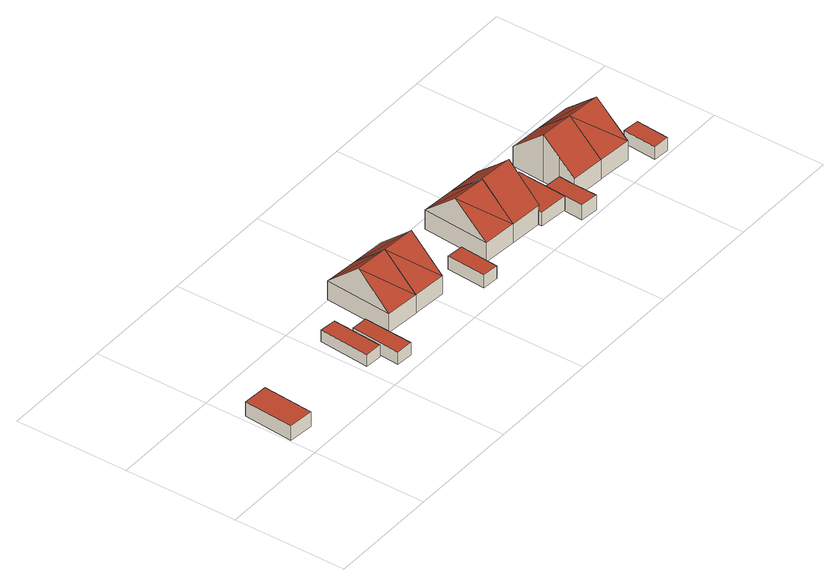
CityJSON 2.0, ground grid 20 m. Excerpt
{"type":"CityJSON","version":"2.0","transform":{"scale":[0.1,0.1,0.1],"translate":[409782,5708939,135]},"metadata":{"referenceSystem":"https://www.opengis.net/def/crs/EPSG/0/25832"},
"CityObjects":{
"building1":{"type":"Building","attributes":{"Gemeindeschluessel":"05978036","Geometrietyp2DReferenz":"3000","function":"31001_2460","roofType":"1000","measuredHeight":2.64},"geometry":[{"type":"MultiSurface","lod":"2","boundaries":[[[0,1,2,3]],[[1,4,5,2]],[[4,6,7,5]],[[6,0,3,7]],[[6,4,1,0]],[[3,2,5,7]]],"semantics":{"surfaces":[{"type":"WallSurface"},{"type":"RoofSurface"},{"type":"GroundSurface"}],"values":[0,0,0,0,1,2]}}]},
"building2":{"type":"Building","attributes":{"Gemeindeschluessel":"05978036","Geometrietyp2DReferenz":"3000","function":"31001_2460","roofType":"1000","measuredHeight":2.23},"geometry":[{"type":"MultiSurface","lod":"2","boundaries":[[[8,9,10,11]],[[9,12,13,10]],[[12,14,15,13]],[[14,8,11,15]],[[14,12,9,8]],[[11,10,13,15]]],"semantics":{"surfaces":[{"type":"WallSurface"},{"type":"RoofSurface"},{"type":"GroundSurface"}],"values":[0,0,0,0,1,2]}}]},
"building3":{"type":"Building","attributes":{"Gemeindeschluessel":"05978036","Geometrietyp2DReferenz":"3000","function":"31001_2460","roofType":"1000","measuredHeight":2.28},"geometry":[{"type":"MultiSurface","lod":"2","boundaries":[[[16,17,18,19]],[[17,20,21,18]],[[20,22,23,21]],[[22,16,19,23]],[[22,20,17,16]],[[19,18,21,23]]],"semantics":{"surfaces":[{"type":"WallSurface"},{"type":"RoofSurface"},{"type":"GroundSurface"}],"values":[0,0,0,0,1,2]}}]},
"building4":{"type":"Building","attributes":{"Gemeindeschluessel":"05978036","Geometrietyp2DReferenz":"3000","function":"31001_1000","roofType":"3100","measuredHeight":8.92},"geometry":[{"type":"MultiSurface","lod":"2","boundaries":[[[24,25,26,27]],[[25,28,29,26]],[[28,30,31,29]],[[30,24,27,31]],[[28,25,32]],[[24,30,33]],[[32,24,33]],[[24,32,25]],[[28,33,30]],[[33,28,32]],[[27,26,29,31]]],"semantics":{"surfaces":[{"type":"WallSurface"},{"type":"RoofSurface"},{"type":"GroundSurface"}],"values":[0,0,0,0,0,0,1,1,1,1,2]}}]},
"building5":{"type":"Building","attributes":{"Gemeindeschluessel":"05978036","Geometrietyp2DReferenz":"3000","function":"31001_1000","roofType":"3100","measuredHeight":8.84},"geometry":[{"type":"MultiSurface","lod":"2","boundaries":[[[30,34,35,36]],[[34,37,38,35]],[[37,24,39,38]],[[24,30,36,39]],[[37,34,40]],[[30,24,33]],[[30,40,34]],[[40,30,33]],[[33,37,40]],[[37,33,24]],[[36,35,38,39]]],"semantics":{"surfaces":[{"type":"WallSurface"},{"type":"RoofSurface"},{"type":"GroundSurface"}],"values":[0,0,0,0,0,0,1,1,1,1,2]}}]},
"building6":{"type":"Building","attributes":{"Gemeindeschluessel":"05978036","Geometrietyp2DReferenz":"3000","function":"31001_2460","roofType":"1000","measuredHeight":2.44},"geometry":[{"type":"MultiSurface","lod":"2","boundaries":[[[41,42,43,44]],[[42,45,46,43]],[[45,47,48,46]],[[47,41,44,48]],[[47,45,42,41]],[[44,43,46,48]]],"semantics":{"surfaces":[{"type":"WallSurface"},{"type":"RoofSurface"},{"type":"GroundSurface"}],"values":[0,0,0,0,1,2]}}]},
"building7":{"type":"Building","attributes":{"Gemeindeschluessel":"05978036","Geometrietyp2DReferenz":"3000","function":"31001_1000","roofType":"3100","measuredHeight":8.96},"geometry":[{"type":"MultiSurface","lod":"2","boundaries":[[[49,50,51,52]],[[50,53,54,51]],[[53,55,56,54]],[[55,49,52,56]],[[53,50,57]],[[49,55,58]],[[57,49,58]],[[49,57,50]],[[53,58,55]],[[58,53,57]],[[52,51,54,56]]],"semantics":{"surfaces":[{"type":"WallSurface"},{"type":"RoofSurface"},{"type":"GroundSurface"}],"values":[0,0,0,0,0,0,1,1,1,1,2]}}]},
"building8":{"type":"Building","attributes":{"Gemeindeschluessel":"05978036","Geometrietyp2DReferenz":"3000","function":"31001_1000","roofType":"5000","measuredHeight":8.97},"geometry":[{"type":"MultiSurface","lod":"2","boundaries":[[[59,60,61,56]],[[60,62,63,61]],[[62,64,65,63]],[[64,66,67,65]],[[66,68,52,67]],[[68,59,56,52]],[[69,68,66,64,70]],[[71,72,55,69,70]],[[59,55,72,60]],[[68,69,55,59]],[[60,72,71,62]],[[62,71,70,64]],[[56,61,63,65,67,52]]],"semantics":{"surfaces":[{"type":"WallSurface"},{"type":"RoofSurface"},{"type":"GroundSurface"}],"values":[0,0,0,0,0,0,1,1,0,0,0,0,2]}}]},
"building9":{"type":"Building","attributes":{"Gemeindeschluessel":"05978036","Geometrietyp2DReferenz":"3000","function":"31001_2460","roofType":"1000","measuredHeight":2.66},"geometry":[{"type":"MultiSurface","lod":"2","boundaries":[[[73,74,65,67]],[[74,75,63,65]],[[75,76,77,63]],[[76,78,79,77]],[[78,80,81,79]],[[80,73,67,81]],[[80,78,76,75,74,73]],[[67,65,63,77,79,81]]],"semantics":{"surfaces":[{"type":"WallSurface"},{"type":"RoofSurface"},{"type":"GroundSurface"}],"values":[0,0,0,0,0,0,1,2]}}]},
"building10":{"type":"Building","attributes":{"Gemeindeschluessel":"05978036","Geometrietyp2DReferenz":"3000","function":"31001_2460","roofType":"1000","measuredHeight":2.78},"geometry":[{"type":"MultiSurface","lod":"2","boundaries":[[[82,83,84,85]],[[83,86,87,84]],[[86,88,89,87]],[[88,90,91,89]],[[90,82,85,91]],[[90,88,86,83,82]],[[84,87,89,91,85]]],"semantics":{"surfaces":[{"type":"WallSurface"},{"type":"RoofSurface"},{"type":"GroundSurface"}],"values":[0,0,0,0,0,1,2]}}]},
"building11":{"type":"Building","attributes":{"Gemeindeschluessel":"05978036","Geometrietyp2DReferenz":"3000","function":"31001_1000","roofType":"3100","measuredHeight":8.9},"geometry":[{"type":"MultiSurface","lod":"2","boundaries":[[[92,93,94,95]],[[93,96,97,94]],[[96,98,99,97]],[[98,100,101,99]],[[100,102,103,101]],[[102,104,105,103]],[[104,92,95,105]],[[102,100,98,96]],[[96,93,92,104,102]],[[94,97,99,101,103,105,95]]],"semantics":{"surfaces":[{"type":"WallSurface"},{"type":"RoofSurface"},{"type":"GroundSurface"}],"values":[0,0,0,0,0,0,0,1,1,2]}}]},
"building12":{"type":"Building","attributes":{"Gemeindeschluessel":"05978036","Geometrietyp2DReferenz":"3000","function":"31001_1000","roofType":"3100","measuredHeight":8.83},"geometry":[{"type":"MultiSurface","lod":"2","boundaries":[[[100,106,107,108]],[[106,109,110,107]],[[109,104,111,110]],[[104,100,108,111]],[[109,106,112]],[[100,104,102]],[[100,112,106]],[[112,100,102]],[[102,109,112]],[[109,102,104]],[[108,107,110,111]]],"semantics":{"surfaces":[{"type":"WallSurface"},{"type":"RoofSurface"},{"type":"GroundSurface"}],"values":[0,0,0,0,0,0,1,1,1,1,2]}}]},
"building13":{"type":"Building","attributes":{"Gemeindeschluessel":"05978036","Geometrietyp2DReferenz":"3000","function":"31001_2460","roofType":"1000","measuredHeight":2.4},"geometry":[{"type":"MultiSurface","lod":"2","boundaries":[[[113,114,115,116]],[[114,117,118,115]],[[117,119,120,118]],[[119,113,116,120]],[[119,117,114,113]],[[116,115,118,120]]],"semantics":{"surfaces":[{"type":"WallSurface"},{"type":"RoofSurface"},{"type":"GroundSurface"}],"values":[0,0,0,0,1,2]}}]}
},
"vertices":[
[10,135,32],[55,132,32],[55,132,5],[10,135,5],[48,42,32],[48,42,5],[3,46,32],[3,46,5],
[212,60,27],[220,150,27],[220,150,5],[212,60,5],[249,147,27],[249,147,5],[242,58,27],[242,58,5],
[249,113,29],[278,111,29],[278,111,6],[249,113,6],[272,23,29],[272,23,6],[242,25,29],[242,25,6],
[356,76,41],[296,81,41],[296,81,6],[356,76,6],[306,201,41],[306,201,6],[366,196,41],[366,196,6],[301,141,95],[361,136,95],
[425,191,41],[425,191,7],[366,196,7],[416,71,41],[416,71,7],[356,76,7],[421,131,95],
[468,99,32],[498,96,32],[498,96,8],[468,99,8],[492,27,32],[492,27,8],[463,29,32],[463,29,8],
[575,58,44],[515,63,44],[515,63,8],[575,58,8],[525,183,44],[525,183,8],[585,178,44],[585,178,8],[520,123,97],[580,118,97],
[585,178,43],[645,174,43],[645,174,8],[642,136,43],[642,136,8],[635,54,43],[635,54,8],[633,54,43],[633,54,8],[575,58,43],[580,118,98],[640,113,98],[642,136,77],[645,174,44],
[633,54,34],[635,54,34],[642,136,34],[691,132,34],[691,132,8],[684,43,34],[684,43,8],[633,47,34],[633,47,8],
[715,48,34],[714,7,34],[714,7,6],[715,48,6],[682,10,34],[682,10,6],[687,80,34],[687,80,6],[717,77,34],[717,77,6],
[715,48,44],[717,77,70],[717,77,8],[715,48,8],[719,108,97],[719,108,8],[724,167,44],[724,167,8],[784,163,44],[784,163,8],[779,103,97],[779,103,8],[775,43,44],[775,43,8],
[844,158,44],[844,158,9],[784,163,9],[835,38,44],[835,38,9],[775,43,9],[839,98,97],
[864,66,33],[893,63,33],[893,63,9],[864,66,9],[888,4,33],[888,4,9],[859,6,33],[859,6,9]
]}
